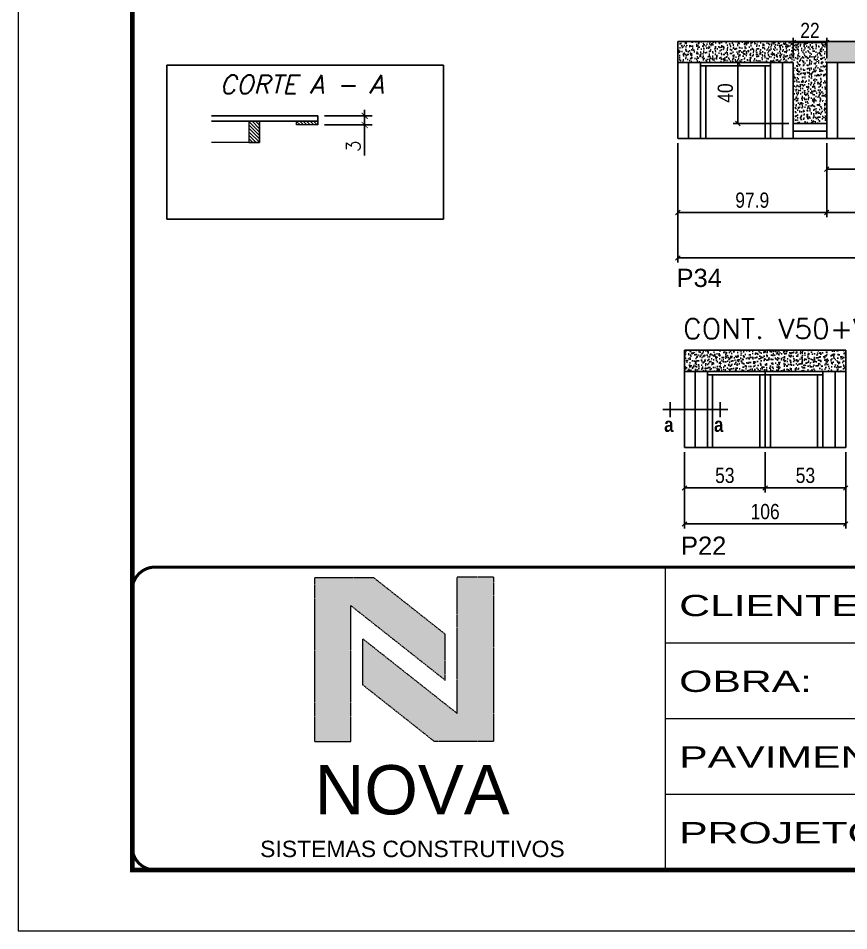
# Model space of a CAD drawing. Header units: millimetres. Extents: x 2921 to 9246, y 316 to 11751.
# Drawn here: x 7676 to 8222, y 2613 to 3213 of the extents above; entities that cross this region are included whole.
import ezdxf
from ezdxf.enums import TextEntityAlignment as Align

# ---------------------------------------------------------------- set-up
doc = ezdxf.new("R2010")
doc.units = ezdxf.units.MM
for name, pattern in [('CONTINUO', [0]), ('DASHED', [0.75, 0.5, -0.25]), ('HIDDEN', [9.525, 6.35, -3.175])]:
    doc.linetypes.add(name, pattern=pattern)
for name, color, linetype in [('1', 3, 'Continuous'), ('5', 5, 'Continuous'), ('COTA', 241, 'Continuous'), ('Cotas', 1, 'Continuous'), ('detalhes', 4, 'Continuous'), ('Hachura', 253, 'Continuous'), ('NOMENCLATURA', 7, 'Continuous'), ('Painéis', 200, 'Continuous'), ('SARR_2.2x7', 40, 'Continuous'), ('SARR_3.5x7', 81, 'Continuous'), ('SARR_EDITAR', 141, 'Continuous')]:
    doc.layers.add(name, color=color, linetype=linetype)
for name, color, linetype, lineweight in [('CARIMBO-LEGENDA', 75, 'Continuous', 15), ('Folhas', 255, 'Continuous', 9), ('Madeira', 126, 'Continuous', 18), ('SARRAFO DE PRESSAO', 251, 'DASHED', 9), ('TEXTO PILAR', 3, 'Continuous', 15), ('Texto Seção', 7, 'Continuous', 15)]:
    doc.layers.add(name, color=color, linetype=linetype, lineweight=lineweight)
doc.styles.add('arial', font='arial.ttf')
doc.styles.add('COTA TECNICA', font='techl___.ttf', dxfattribs={"height": 10})
doc.styles.add('REGUA-120', font='ROMANS.shx', dxfattribs={"height": 15})
doc.styles.add('Romans', font='romans.shx')
doc.styles.get("Standard").update_dxf_attribs({"font": 'arial.ttf'})
doc.styles.add('TECNICA', font='techb___.ttf', dxfattribs={"height": 10})
doc.styles.add('Tecnologia', font='')
doc.styles.get('Tecnologia').set_extended_font_data('Forgotten Futurist')
doc.dimstyles.new('COTA PARA DETALHES', dxfattribs={"dimtxt": 9, "dimasz": 4, "dimexe": 5, "dimexo": 5, "dimgap": 3, "dimtad": 1, "dimdec": 1, "dimlfac": 0.5, "dimzin": 12, "dimdsep": 46, "dimtxsty": 'Romans', "dimblk": 'ARCHTICK', "dimcen": 10, "dimdle": 5, "dimclrd": 4, "dimclre": 4, "dimclrt": 240, "dimadec": 1, "dimazin": 3, "dimtfac": 1, "dimtdec": 1, "dimtmove": 0, "dimatfit": 3, "dimldrblk": 'ARCHTICK', "dimfxl": 1, "dimtolj": 1, "dimtzin": 12, "dimarcsym": 0})
doc.dimstyles.new('PAINEL', dxfattribs={"dimtxt": 10, "dimasz": 3, "dimexe": 3, "dimexo": 3, "dimgap": 3, "dimtad": 1, "dimdec": 1, "dimzin": 12, "dimdsep": 46, "dimtxsty": 'COTA TECNICA', "dimblk1": 'OBLIQUE', "dimblk2": 'OBLIQUE', "dimsah": 1, "dimcen": 0.9, "dimclrd": 4, "dimclre": 4, "dimclrt": 240, "dimadec": 1, "dimazin": 3, "dimtfac": 1, "dimtdec": 1, "dimtmove": 0, "dimatfit": 3, "dimfxl": 1, "dimtolj": 1, "dimtzin": 12, "dimarcsym": 0})
pattern_1 = [(315, (3219.1432, -8430.626), (1.12253202, 1.12253202), [])]

# ---------------------------------------------------------------- blocks, each defined once
blk = doc.blocks.new('A$C64660E27')
at = {"layer": 'COTA', "true_color": 0x1a1a1a}
h = blk.add_hatch(color=250, dxfattribs=at)
h.dxf.hatch_style = 1
h.paths.add_polyline_path([(185.36, -11.63), (142.39, -11.63), (142.39, -131.63), (168.79, -131.63), (168.79, -32.18), (237.73, -86.68), (237.73, -53.03)])
at = {"layer": 'COTA'}
h = blk.add_hatch(color=20, dxfattribs=at)
h.dxf.hatch_style = 1
h.paths.add_polyline_path([(273.01, -11.43), (246.61, -11.43), (246.61, -111.07), (177.67, -56.57), (177.67, -90.22), (230.04, -131.63), (273.01, -131.63)])
for p, q in [((142.39, -131.63), (142.39, -11.63)), ((142.39, -11.63), (185.36, -11.63)), ((185.36, -11.63), (237.73, -53.03)), ((273.01, -11.43), (246.61, -11.43)), ((246.61, -111.07), (246.61, -11.43)), ((273.01, -11.43), (273.01, -131.63)), ((168.79, -32.18), (237.73, -86.68)), ((168.79, -131.63), (168.79, -32.18)), ((237.73, -86.68), (237.73, -53.03)), ((246.61, -111.07), (177.67, -56.57)), ((177.67, -90.22), (177.67, -56.57)), ((230.04, -131.63), (177.67, -90.22)), ((142.39, -131.63), (168.79, -131.63)), ((273.01, -131.63), (230.04, -131.63))]:
    blk.add_line(p, q)
at = {"layer": 'CARIMBO-LEGENDA', "color": 7, "linetype": 'Continuous', "ltscale": 100, "style": 'arial'}
blk.add_text('NOVA', height=36, dxfattribs=at).set_placement((142.39, -184.81))
at = {"layer": 'CARIMBO-LEGENDA', "color": 7, "linetype": 'Continuous', "style": 'arial'}
blk.add_text('SISTEMAS CONSTRUTIVOS', height=12, dxfattribs=at).set_placement((102.51, -216.03))
blk = doc.blocks.new('9999999999')
at = {"color": 30, "linetype": 'CONTINUO'}
for p, q in [((98564.56, 34230.21), (98564.56, 34429.45)), ((98564.56, 34379.64), (99583.98, 34379.64)), ((98564.56, 34329.83), (99487.98, 34329.83)), ((98564.56, 34280.02), (99487.98, 34280.02))]:
    blk.add_line(p, q, dxfattribs=at)
at = {"color": 30, "linetype": 'CONTINUO', "const_width": 2}
blk.add_lwpolyline([(99583.98, 34230.21), (99583.98, 34414.45, 0.414214), (99568.98, 34429.45), (98228.98, 34429.45, 0.414214), (98213.98, 34414.45), (98213.98, 34245.21, 0.414214), (98228.98, 34230.21), (99583.98, 34230.21)], format="xyb", dxfattribs=at)
at = {"layer": 'Folhas'}
blk.add_lwpolyline([(98138.98, 34190.21), (99623.98, 34190.21), (99623.98, 35240.21), (98138.98, 35240.21)], close=True, dxfattribs=at)
at = {"layer": 'Folhas', "color": 30, "const_width": 3}
blk.add_lwpolyline([(98213.98, 34230.21), (99583.98, 34230.21), (99583.98, 35200.21), (98213.98, 35200.21)], close=True, dxfattribs=at)
at = {"xscale": 0.9, "yscale": 0.9, "zscale": 0.9}
blk.add_blockref('A$C64660E27', (98205.77, 34433.07), dxfattribs=at)
at = {"layer": 'Folhas', "color": 7, "style": 'Tecnologia', "width": 1.5}
for s, p in [('CLIENTE:', (98573.65, 34397.17)), ('OBRA:', (98573.65, 34347.31)), ('PAVIMENTO:', (98573.65, 34297.5)), ('PROJETO:', (98573.65, 34247.69))]:
    blk.add_text(s, height=14, dxfattribs=at).set_placement(p)
blk = doc.blocks.new('_ArchTick')
at = {"color": 0, "linetype": 'ByBlock', "const_width": 0.15}
blk.add_lwpolyline([(-0.5, -0.5), (0.5, 0.5)], dxfattribs=at)
blk = doc.blocks.new('*D466')
at = {"layer": 'COTA', "color": 4, "lineweight": -2, "transparency": 16777216}
for p, q in [((7903.93, 3149.15), (7903.93, 3153.15)), ((7877.58, 3149.15), (7908.93, 3149.15)), ((7903.93, 3149.15), (7903.93, 3143.15)), ((7877.58, 3143.15), (7908.93, 3143.15)), ((7903.93, 3143.15), (7903.93, 3123.15))]:
    blk.add_line(p, q, dxfattribs=at)
at = {"layer": 'Defpoints', "color": 0, "transparency": 16777216}
for p in [(7872.58, 3149.15), (7872.58, 3143.15), (7903.93, 3143.15)]:
    blk.add_point(p, dxfattribs=at)
at = {"layer": 'COTA', "color": 4, "lineweight": -2, "transparency": 16777216, "xscale": 4, "yscale": 4, "zscale": 4}
for p, rotation in [((7903.93, 3149.15), 270), ((7903.93, 3143.15), 90)]:
    blk.add_blockref('_ArchTick', p, dxfattribs=dict(at, rotation=rotation))
at = {"layer": 'COTA', "color": 240, "transparency": 16777216, "insert": (7896.43, 3129.15), "char_height": 9, "attachment_point": 5, "rotation": 90, "style": 'Romans'}
blk.add_mtext('\\A1;3', dxfattribs=at)
blk = doc.blocks.new('_Oblique')
at = {"layer": '1', "color": 0, "lineweight": -2}
blk.add_line((-0.5, -0.5), (0.5, 0.5), dxfattribs=at)
blk = doc.blocks.new('*D467')
at = {"layer": 'Defpoints', "color": 0, "transparency": 16777216}
for p in [(8114.32, 2930.9), (8167.32, 2930.9), (8167.32, 2904.36)]:
    blk.add_point(p, dxfattribs=at)
at = {"layer": 'Painéis', "color": 4, "lineweight": -2, "transparency": 16777216}
for p, q in [((8114.32, 2927.9), (8114.32, 2901.36)), ((8167.32, 2927.9), (8167.32, 2901.36)), ((8114.32, 2904.36), (8167.32, 2904.36))]:
    blk.add_line(p, q, dxfattribs=at)
at = {"layer": 'Painéis', "color": 4, "lineweight": -2, "transparency": 16777216, "xscale": 3, "yscale": 3, "zscale": 3, "rotation": 180}
blk.add_blockref('_Oblique', (8114.32, 2904.36), dxfattribs=at)
at = {"layer": 'Painéis', "color": 4, "lineweight": -2, "transparency": 16777216, "xscale": 3, "yscale": 3, "zscale": 3}
blk.add_blockref('_Oblique', (8167.32, 2904.36), dxfattribs=at)
at = {"layer": 'Painéis', "color": 240, "lineweight": 5, "transparency": 16777216, "insert": (8140.82, 2912.58), "char_height": 10, "attachment_point": 5, "style": 'COTA TECNICA'}
blk.add_mtext('\\A1;53', dxfattribs=at)
blk = doc.blocks.new('*D1011')
at = {"layer": 'Defpoints', "color": 0, "transparency": 16777216}
for p in [(8167.32, 2930.9), (8220.32, 2930.9), (8167.32, 2904.36)]:
    blk.add_point(p, dxfattribs=at)
at = {"layer": 'Painéis', "color": 4, "lineweight": -2, "transparency": 16777216}
for p, q in [((8167.32, 2927.9), (8167.32, 2901.36)), ((8220.32, 2927.9), (8220.32, 2901.36)), ((8220.32, 2904.36), (8167.32, 2904.36))]:
    blk.add_line(p, q, dxfattribs=at)
at = {"layer": 'Painéis', "color": 4, "lineweight": -2, "transparency": 16777216, "xscale": 3, "yscale": 3, "zscale": 3, "rotation": 180}
blk.add_blockref('_Oblique', (8167.32, 2904.36), dxfattribs=at)
at = {"layer": 'Painéis', "color": 4, "lineweight": -2, "transparency": 16777216, "xscale": 3, "yscale": 3, "zscale": 3}
blk.add_blockref('_Oblique', (8220.32, 2904.36), dxfattribs=at)
at = {"layer": 'Painéis', "color": 240, "lineweight": 5, "transparency": 16777216, "insert": (8193.82, 2912.58), "char_height": 10, "attachment_point": 5, "style": 'COTA TECNICA'}
blk.add_mtext('\\A1;53', dxfattribs=at)
blk = doc.blocks.new('*D468')
at = {"layer": 'Defpoints', "color": 0, "transparency": 16777216}
for p in [(8114.32, 2930.9), (8220.32, 2930.9), (8114.32, 2880.66)]:
    blk.add_point(p, dxfattribs=at)
at = {"layer": 'Painéis', "color": 4, "lineweight": -2, "transparency": 16777216}
for p, q in [((8114.32, 2927.9), (8114.32, 2877.66)), ((8220.32, 2927.9), (8220.32, 2877.66)), ((8220.32, 2880.66), (8114.32, 2880.66))]:
    blk.add_line(p, q, dxfattribs=at)
at = {"layer": 'Painéis', "color": 4, "lineweight": -2, "transparency": 16777216, "xscale": 3, "yscale": 3, "zscale": 3, "rotation": 180}
blk.add_blockref('_Oblique', (8114.32, 2880.66), dxfattribs=at)
at = {"layer": 'Painéis', "color": 4, "lineweight": -2, "transparency": 16777216, "xscale": 3, "yscale": 3, "zscale": 3}
blk.add_blockref('_Oblique', (8220.32, 2880.66), dxfattribs=at)
at = {"layer": 'Painéis', "color": 240, "lineweight": 5, "transparency": 16777216, "insert": (8167.32, 2888.76), "char_height": 10, "attachment_point": 5, "style": 'COTA TECNICA'}
blk.add_mtext('\\A1;106', dxfattribs=at)
blk = doc.blocks.new('*D531')
at = {"layer": 'COTA', "color": 4, "linetype": 'ByBlock', "lineweight": -2, "transparency": 16777216}
for p, q in [((8207.81, 3131.15), (8207.81, 3082.54)), ((8470.81, 3131.15), (8470.81, 3082.54)), ((8470.81, 3085.54), (8207.81, 3085.54))]:
    blk.add_line(p, q, dxfattribs=at)
at = {"layer": 'Defpoints', "color": 0, "linetype": 'ByBlock', "transparency": 16777216}
for p in [(8207.81, 3134.15), (8470.81, 3134.15), (8207.81, 3085.54)]:
    blk.add_point(p, dxfattribs=at)
at = {"layer": 'COTA', "color": 4, "linetype": 'ByBlock', "lineweight": -2, "transparency": 16777216, "xscale": 3, "yscale": 3, "zscale": 3, "rotation": 180}
blk.add_blockref('_Oblique', (8207.81, 3085.54), dxfattribs=at)
at = {"layer": 'COTA', "color": 4, "linetype": 'ByBlock', "lineweight": -2, "transparency": 16777216, "xscale": 3, "yscale": 3, "zscale": 3}
blk.add_blockref('_Oblique', (8470.81, 3085.54), dxfattribs=at)
at = {"layer": 'COTA', "color": 240, "linetype": 'ByBlock', "transparency": 16777216, "insert": (8339.31, 3093.76), "char_height": 10, "width": 210.731, "attachment_point": 5, "style": 'COTA TECNICA'}
blk.add_mtext('\\A1;263', dxfattribs=at)
blk = doc.blocks.new('*D1032')
at = {"layer": 'COTA', "color": 4, "linetype": 'ByBlock', "lineweight": -2, "transparency": 16777216}
for p, q in [((8109.91, 3131.15), (8109.91, 3052.66)), ((8714.81, 3131.15), (8714.81, 3052.66)), ((8714.81, 3055.66), (8109.91, 3055.66))]:
    blk.add_line(p, q, dxfattribs=at)
at = {"layer": 'Defpoints', "color": 0, "linetype": 'ByBlock', "transparency": 16777216}
for p in [(8109.91, 3134.15), (8714.81, 3134.15), (8109.91, 3055.66)]:
    blk.add_point(p, dxfattribs=at)
at = {"layer": 'COTA', "color": 4, "linetype": 'ByBlock', "lineweight": -2, "transparency": 16777216, "xscale": 3, "yscale": 3, "zscale": 3, "rotation": 180}
blk.add_blockref('_Oblique', (8109.91, 3055.66), dxfattribs=at)
at = {"layer": 'COTA', "color": 4, "linetype": 'ByBlock', "lineweight": -2, "transparency": 16777216, "xscale": 3, "yscale": 3, "zscale": 3}
blk.add_blockref('_Oblique', (8714.81, 3055.66), dxfattribs=at)
at = {"layer": 'COTA', "color": 240, "linetype": 'ByBlock', "transparency": 16777216, "insert": (8412.36, 3063.79), "char_height": 10, "attachment_point": 5, "style": 'COTA TECNICA'}
blk.add_mtext('\\A1;604.9', dxfattribs=at)
blk = doc.blocks.new('*D532')
at = {"layer": 'Defpoints', "color": 0, "transparency": 16777216}
for p in [(8207.81, 3134.15), (8329.81, 3134.15), (8329.81, 3114.11)]:
    blk.add_point(p, dxfattribs=at)
at = {"layer": 'Painéis', "color": 4, "lineweight": -2, "transparency": 16777216}
for p, q in [((8207.81, 3131.15), (8207.81, 3111.11)), ((8329.81, 3131.15), (8329.81, 3111.11)), ((8207.81, 3114.11), (8329.81, 3114.11))]:
    blk.add_line(p, q, dxfattribs=at)
at = {"layer": 'Painéis', "color": 4, "lineweight": -2, "transparency": 16777216, "xscale": 3, "yscale": 3, "zscale": 3, "rotation": 180}
blk.add_blockref('_Oblique', (8207.81, 3114.11), dxfattribs=at)
at = {"layer": 'Painéis', "color": 4, "lineweight": -2, "transparency": 16777216, "xscale": 3, "yscale": 3, "zscale": 3}
blk.add_blockref('_Oblique', (8329.81, 3114.11), dxfattribs=at)
at = {"layer": 'Painéis', "color": 240, "lineweight": 5, "transparency": 16777216, "insert": (8268.81, 3122.17), "char_height": 10, "attachment_point": 5, "style": 'COTA TECNICA'}
blk.add_mtext('\\A1;122', dxfattribs=at)
blk = doc.blocks.new('*D534')
at = {"layer": 'COTA', "color": 4, "lineweight": -2, "transparency": 16777216}
for p, q in [((8109.91, 3131.15), (8109.91, 3082.54)), ((8207.81, 3131.15), (8207.81, 3082.54)), ((8207.81, 3085.54), (8109.91, 3085.54))]:
    blk.add_line(p, q, dxfattribs=at)
at = {"layer": 'Defpoints', "color": 0, "transparency": 16777216}
for p in [(8109.91, 3134.15), (8207.81, 3134.15), (8109.91, 3085.54)]:
    blk.add_point(p, dxfattribs=at)
at = {"layer": 'COTA', "color": 4, "lineweight": -2, "transparency": 16777216, "xscale": 3, "yscale": 3, "zscale": 3, "rotation": 180}
blk.add_blockref('_Oblique', (8109.91, 3085.54), dxfattribs=at)
at = {"layer": 'COTA', "color": 4, "lineweight": -2, "transparency": 16777216, "xscale": 3, "yscale": 3, "zscale": 3}
blk.add_blockref('_Oblique', (8207.81, 3085.54), dxfattribs=at)
at = {"layer": 'COTA', "color": 240, "transparency": 16777216, "insert": (8158.86, 3093.64), "char_height": 10, "attachment_point": 5, "style": 'COTA TECNICA'}
blk.add_mtext('\\A1;97.9', dxfattribs=at)
blk = doc.blocks.new('*D1033')
at = {"layer": 'COTA', "color": 4, "lineweight": -2, "transparency": 16777216}
for p, q in [((8182.81, 3184.15), (8146.3, 3184.15)), ((8149.3, 3144.15), (8149.3, 3184.15)), ((8182.81, 3144.15), (8146.3, 3144.15))]:
    blk.add_line(p, q, dxfattribs=at)
at = {"layer": 'Defpoints', "color": 0, "transparency": 16777216}
for p in [(8149.3, 3184.15), (8185.81, 3184.15), (8185.81, 3144.15)]:
    blk.add_point(p, dxfattribs=at)
at = {"layer": 'COTA', "color": 4, "lineweight": -2, "transparency": 16777216, "xscale": 3, "yscale": 3, "zscale": 3}
for p, rotation in [((8149.3, 3184.15), 90), ((8149.3, 3144.15), 270)]:
    blk.add_blockref('_Oblique', p, dxfattribs=dict(at, rotation=rotation))
at = {"layer": 'COTA', "color": 240, "transparency": 16777216, "insert": (8141.2, 3164.15), "char_height": 10, "attachment_point": 5, "rotation": 90, "style": 'COTA TECNICA'}
blk.add_mtext('\\A1;40', dxfattribs=at)
blk = doc.blocks.new('*D1034')
at = {"layer": 'COTA', "color": 4, "lineweight": -2, "transparency": 16777216}
for p, q in [((8185.81, 3187.15), (8185.81, 3200.39)), ((8207.81, 3187.15), (8207.81, 3200.39)), ((8185.81, 3197.39), (8207.81, 3197.39))]:
    blk.add_line(p, q, dxfattribs=at)
at = {"layer": 'Defpoints', "color": 0, "transparency": 16777216}
for p in [(8207.81, 3197.39), (8185.81, 3184.15), (8207.81, 3184.15)]:
    blk.add_point(p, dxfattribs=at)
at = {"layer": 'COTA', "color": 4, "lineweight": -2, "transparency": 16777216, "xscale": 3, "yscale": 3, "zscale": 3, "rotation": 180}
blk.add_blockref('_Oblique', (8185.81, 3197.39), dxfattribs=at)
at = {"layer": 'COTA', "color": 4, "lineweight": -2, "transparency": 16777216, "xscale": 3, "yscale": 3, "zscale": 3}
blk.add_blockref('_Oblique', (8207.81, 3197.39), dxfattribs=at)
at = {"layer": 'COTA', "color": 240, "transparency": 16777216, "insert": (8196.81, 3205.39), "char_height": 10, "attachment_point": 5, "style": 'COTA TECNICA'}
blk.add_mtext('\\A1;22', dxfattribs=at)

msp = doc.modelspace()

# ---------------------------------------------------------------- hatches: boundary and pattern name
at = {"layer": 'COTA', "linetype": 'ByBlock'}
h = msp.add_hatch(dxfattribs=at)
h.set_pattern_fill('AR-CONC', color=256, scale=0.03)
h.set_pattern_definition([(50, (8056.173, -9065.213), (5.46554, -0.4781726), [0.5715, -6.2865]), (355, (8056.173, -9065.213), (-1.0573026, 5.7317054), [0.4572, -5.0292175]), (100.451445, (8056.6283, -9065.253), (4.4082374, 5.2535326), [0.4857003, -5.3427073]), (46.1842, (8056.173, -9063.689), (8.1323712, -1.26127), [0.85725, -9.42975]), (96.63556, (8056.8505, -9063.794), (7.122124, 7.4227837), [0.7285507, -8.014068]), (351.18415, (8056.173, -9063.689), (7.122124, 7.422784), [0.685799, -7.543792]), (21, (8056.935, -9064.07), (4.5484317, -3.067956), [0.5715, -6.2865]), (326, (8056.935, -9064.07), (1.8540609, 5.525639), [0.4572, -5.0292]), (71.451445, (8057.314, -9064.3256), (6.4024926, 2.457683), [0.4857003, -5.3426981]), (37.5, (8056.1728, -9065.213), (0.0926581, 2.53665117), [0, -4.96824, 0, -5.1054, 0, -5.04825]), (7.5, (8056.1728, -9065.213), (2.0045899, 3.00541724), [0, -2.91084, 0, -4.85394, 0, -1.92405]), (327.5, (8054.4735, -9065.213), (4.06771786, -0.17186232), [0, -1.905, 0, -5.9436, 0, -7.8867]), (317.5, (8053.7115, -9065.213), (4.4438754, 0.7627947), [0, -2.4765, 0, -3.94716, 0, -5.6007])])
h.paths.add_polyline_path([(8207.81, 3198.15), (8207.81, 3144.15), (8185.81, 3144.15), (8185.81, 3184.15), (8109.91, 3184.15), (8109.91, 3198.15)])
h = msp.add_hatch(dxfattribs=at)
h.set_pattern_fill('AR-CONC', color=256, scale=0.03)
h.set_pattern_definition([(50, (-123599.5514, -30699.804), (5.46554007, -0.47817257), [0.5715, -6.2865]), (355, (-123599.5514, -30699.804), (-1.05730264, 5.73170536), [0.4572, -5.02921753]), (100.4514447, (-123599.096, -30699.844), (4.40823741, 5.25353256), [0.48570026, -5.34270734]), (46.1842, (-123599.5514, -30698.28), (8.13237123, -1.26126984), [0.85725, -9.42975]), (96.6355576, (-123598.874, -30698.385), (7.122124, 7.42278374), [0.7285507, -8.01406824]), (351.184151, (-123599.551, -30698.28), (7.122124, 7.42278374), [0.685799, -7.54379196]), (21, (-123598.7894, -30698.661), (4.54843174, -3.06795595), [0.5715, -6.2865]), (326, (-123598.7894, -30698.661), (1.85406085, 5.52563898), [0.4572, -5.0292]), (71.451445, (-123598.4103, -30698.9166), (6.40249258, 2.45768307), [0.48570026, -5.34269813]), (37.5, (-123599.5514, -30699.8039), (0.092658098, 2.536651166), [0, -4.96824, 0, -5.1054, 0, -5.04825]), (7.5, (-123599.5514, -30699.804), (2.004589875, 3.005417245), [0, -2.91084, 0, -4.85394, 0, -1.92405]), (327.5, (-123601.2506, -30699.8039), (4.067717855, -0.17186232), [0, -1.905, 0, -5.9436, 0, -7.8867]), (317.5, (-123602.0126, -30699.804), (4.44387544, 0.76279473), [0, -2.4765, 0, -3.94716, 0, -5.6007])])
h.paths.add_polyline_path([(8207.81, 3184.15), (8207.81, 3198.15), (8714.81, 3198.15), (8714.81, 3184.15)])
h = msp.add_hatch(dxfattribs=at)
h.set_pattern_fill('AR-CONC', color=256, scale=0.03)
h.set_pattern_definition([(50, (6802.184, -13560.9283), (5.4655401, -0.4781726), [0.5715, -6.2865]), (355, (6802.184, -13560.9283), (-1.0573026, 5.7317054), [0.4572, -5.0292175]), (100.451445, (6802.6394, -13560.968), (4.4082374, 5.2535326), [0.4857003, -5.3427073]), (46.1842, (6802.184, -13559.404), (8.1323712, -1.2612698), [0.85725, -9.42975]), (96.63556, (6802.8616, -13559.5094), (7.122124, 7.4227837), [0.7285507, -8.0140682]), (351.18415, (6802.184, -13559.404), (7.122124, 7.4227837), [0.685799, -7.543792]), (21, (6802.946, -13559.7853), (4.5484317, -3.067956), [0.5715, -6.2865]), (326, (6802.946, -13559.7853), (1.8540609, 5.525639), [0.4572, -5.0292]), (71.451445, (6803.325, -13560.041), (6.4024926, 2.457683), [0.4857003, -5.3426981]), (37.5, (6802.1839, -13560.9283), (0.0926581, 2.53665117), [0, -4.96824, 0, -5.1054, 0, -5.04825]), (7.5, (6802.184, -13560.9283), (2.00458988, 3.00541724), [0, -2.91084, 0, -4.85394, 0, -1.92405]), (327.5, (6800.4846, -13560.9283), (4.06771786, -0.17186232), [0, -1.905, 0, -5.9436, 0, -7.8867]), (317.5, (6799.7226, -13560.9283), (4.44387544, 0.7627947), [0, -2.4765, 0, -3.94716, 0, -5.6007])])
h.paths.add_polyline_path([(8220.32, 2994.9), (8220.32, 2980.9), (8114.32, 2980.9), (8114.32, 2994.9)])
at = {"layer": 'Hachura'}
h = msp.add_hatch(dxfattribs=at)
h.set_pattern_fill('ANSI31', color=256, scale=0.5, angle=270, style=0)
h.set_pattern_definition(pattern_1)
h.paths.add_polyline_path([(7834.72, 3145.55), (7827.72, 3145.55), (7827.72, 3131.55), (7834.72, 3131.55)])
h = msp.add_hatch(dxfattribs=at)
h.set_pattern_fill('ANSI31', color=256, scale=0.5, angle=270, style=0)
h.set_pattern_definition(pattern_1)
h.paths.add_polyline_path([(7859.11, 3145.55), (7859.11, 3143.15), (7873.09, 3143.15), (7873.09, 3145.55)])

# ---------------------------------------------------------------- linework, layer by layer
at = {"layer": 'COTA', "linetype": 'ByBlock'}
for p, q in [((8109.91, 3198.15), (8207.81, 3198.15)), ((8109.91, 3198.15), (8109.91, 3184.15)), ((8207.81, 3198.15), (8714.81, 3198.15)), ((8109.91, 3184.15), (8109.91, 3184.15)), ((8207.81, 3144.15), (8207.81, 3144.15)), ((8207.81, 3134.15), (8207.81, 3134.15)), ((8220.32, 2994.9), (8114.32, 2994.9)), ((8114.32, 2980.9), (8114.32, 2994.9)), ((8220.32, 2980.9), (8220.32, 2994.9))]:
    msp.add_line(p, q, dxfattribs=at)
at = {"layer": 'Cotas', "linetype": 'HIDDEN', "ltscale": 50}
msp.add_lwpolyline([(7773.74, 3182.55), (7955.71, 3182.55), (7955.71, 3081.12), (7773.74, 3081.12)], close=True, dxfattribs=at)
at = {"layer": 'Madeira'}
msp.add_lwpolyline([(7834.72, 3145.55), (7834.72, 3131.55), (7803.25, 3131.55)], dxfattribs=at)
for points in [[(7834.72, 3131.55), (7834.72, 3145.55), (7827.72, 3145.55), (7827.72, 3131.55)], [(7859.11, 3145.55), (7873.09, 3145.55), (7873.09, 3143.15), (7859.11, 3143.15)]]:
    msp.add_lwpolyline(points, close=True, dxfattribs=at)
at = {"layer": 'NOMENCLATURA', "linetype": 'Continuous'}
for p, q in [((8104.94, 2960.88), (8104.94, 2950.92)), ((8137.7, 2960.88), (8137.7, 2950.92)), ((8142.7, 2955.9), (8099.94, 2955.9))]:
    msp.add_line(p, q, dxfattribs=at)
at = {"layer": 'Painéis', "linetype": 'ByBlock'}
for p, q in [((8109.91, 3184.15), (8185.81, 3184.15)), ((8109.91, 3134.15), (8109.91, 3184.15)), ((8714.81, 3184.15), (8207.81, 3184.15)), ((8207.81, 3134.15), (8207.81, 3184.15)), ((7873.09, 3149.15), (7803.23, 3149.15)), ((7873.09, 3145.55), (7803.25, 3145.55)), ((7873.09, 3149.15), (7873.09, 3143.15)), ((8109.91, 3134.15), (8207.81, 3134.15)), ((8714.81, 3134.15), (8207.81, 3134.15)), ((8220.32, 2980.9), (8114.32, 2980.9)), ((8167.32, 2930.9), (8167.32, 2980.9)), ((8220.32, 2930.9), (8220.32, 2980.9)), ((8220.32, 2930.9), (8114.32, 2930.9))]:
    msp.add_line(p, q, dxfattribs=at)
at = {"layer": 'Painéis'}
for p, q in [((8185.81, 3144.15), (8185.81, 3184.15)), ((8207.81, 3144.15), (8185.81, 3144.15)), ((8114.32, 2930.9), (8114.32, 2980.9))]:
    msp.add_line(p, q, dxfattribs=at)
at = {"layer": 'SARR_2.2x7', "linetype": 'Continuous'}
for p, q in [((8116.91, 3134.15), (8116.91, 3184.15)), ((8124.91, 3181.95), (8170.81, 3181.95)), ((8178.81, 3134.15), (8178.81, 3184.15)), ((8214.81, 3134.15), (8214.81, 3184.15)), ((8185.81, 3144.15), (8185.81, 3134.15)), ((8121.32, 2930.9), (8121.32, 2980.9)), ((8167.32, 2978.7), (8129.32, 2978.7)), ((8205.32, 2978.7), (8167.32, 2978.7)), ((8213.32, 2930.9), (8213.32, 2980.9))]:
    msp.add_line(p, q, dxfattribs=at)
at = {"layer": 'SARR_3.5x7'}
for p, q in [((8124.91, 3184.15), (8124.91, 3134.15)), ((8128.41, 3181.95), (8128.41, 3134.15)), ((8167.31, 3181.95), (8167.31, 3134.15)), ((8170.81, 3184.15), (8170.81, 3134.15)), ((8211.31, 3134.15), (8207.81, 3134.15)), ((8129.32, 2980.9), (8129.32, 2930.9)), ((8132.82, 2978.7), (8132.82, 2930.9)), ((8163.82, 2978.7), (8163.82, 2930.9)), ((8167.32, 2978.7), (8167.32, 2930.9)), ((8170.82, 2978.7), (8170.82, 2930.9)), ((8201.82, 2978.7), (8201.82, 2930.9)), ((8205.32, 2980.9), (8205.32, 2930.9))]:
    msp.add_line(p, q, dxfattribs=at)
at = {"layer": 'SARR_EDITAR'}
msp.add_line((8185.81, 3139.15), (8207.81, 3139.15), dxfattribs=at)

# ---------------------------------------------------------------- block references
at = {"layer": 'SARRAFO DE PRESSAO', "color": 6, "linetype": 'ByBlock'}
msp.add_blockref('9999999999', (-90462.85, -31577.13), dxfattribs=at)

# ---------------------------------------------------------------- texts
at = {"layer": '5', "linetype": 'Continuous'}
for s, p in [('P34', (8109.06, 3036.58)), ('P22', (8111.98, 2860.37))]:
    msp.add_text(s, height=12, rotation=0.00004, dxfattribs=at).set_placement(p)
at = {"layer": 'detalhes', "style": 'TECNICA'}
for p in [(8100.93, 2941.24), (8133.71, 2941.24)]:
    msp.add_text('a', height=9.6, dxfattribs=at).set_placement(p)
at = {"layer": 'TEXTO PILAR', "color": 3, "style": 'Romans', "oblique": 15}
msp.add_text('CORTE A - A', height=12, dxfattribs=at).set_placement((7862.37, 3169.81), align=Align.MIDDLE)
at = {"layer": 'Texto Seção', "style": 'REGUA-120', "width": 1.05}
msp.add_text('CONT. V50+V51.B', height=13, dxfattribs=at).set_placement((8113.35, 3002.59))

# ---------------------------------------------------------------- dimensions: what is measured, and where the dimension line sits
at = {"layer": 'COTA'}
for base, p1, p2, picture, middle in [((8207.81, 3197.39), (8185.81, 3184.15), (8207.81, 3184.15), '*D1034', (8196.81, 3205.39)), ((8109.91, 3085.54), (8207.81, 3134.15), (8109.91, 3134.15), '*D534', (8158.86, 3093.64))]:
    dim = msp.add_linear_dim(base=base, p1=p1, p2=p2, dimstyle='PAINEL', dxfattribs=at)
    dim.commit()
    dim.dimension.update_dxf_attribs({"geometry": picture, "text_midpoint": middle})
dim = msp.add_linear_dim(base=(8149.3, 3184.15), p1=(8185.81, 3144.15), p2=(8185.81, 3184.15), angle=90, dimstyle='PAINEL', dxfattribs=at)
dim.commit()
dim.dimension.update_dxf_attribs({"geometry": '*D1033', "text_midpoint": (8149.3, 3164.15), "dimtype": 160})
dim = msp.add_linear_dim(base=(7903.93, 3143.15), p1=(7872.58, 3149.15), p2=(7872.58, 3143.15), angle=90, dimstyle='COTA PARA DETALHES', dxfattribs=at)
dim.commit()
dim.dimension.update_dxf_attribs({"geometry": '*D466', "text_midpoint": (7896.43, 3129.15)})
at = {"layer": 'COTA', "linetype": 'ByBlock'}
dim = msp.add_linear_dim(base=(8109.91, 3055.66), p1=(8714.81, 3134.15), p2=(8109.91, 3134.15), angle=180, dimstyle='PAINEL', dxfattribs=at)
dim.commit()
dim.dimension.update_dxf_attribs({"geometry": '*D1032', "text_midpoint": (8412.36, 3063.79)})
dim = msp.add_linear_dim(base=(8207.81, 3085.54), p1=(8470.81, 3134.15), p2=(8207.81, 3134.15), angle=180, dimstyle='PAINEL', override={"dimtmove": 1}, dxfattribs=at)
dim.commit()
dim.dimension.update_dxf_attribs({"geometry": '*D531', "text_midpoint": (8339.31, 3093.76)})
at = {"layer": 'Painéis', "lineweight": 5}
for base, p1, p2, picture, middle in [((8329.81, 3114.11), (8207.81, 3134.15), (8329.81, 3134.15), '*D532', (8268.81, 3122.17)), ((8114.32, 2880.66), (8220.32, 2930.9), (8114.32, 2930.9), '*D468', (8167.32, 2888.76)), ((8167.32, 2904.36), (8220.32, 2930.9), (8167.32, 2930.9), '*D1011', (8193.82, 2912.58))]:
    dim = msp.add_linear_dim(base=base, p1=p1, p2=p2, angle=180, dimstyle='PAINEL', dxfattribs=at)
    dim.commit()
    dim.dimension.update_dxf_attribs({"geometry": picture, "text_midpoint": middle})
dim = msp.add_linear_dim(base=(8167.32, 2904.36), p1=(8114.32, 2930.9), p2=(8167.32, 2930.9), dimstyle='PAINEL', dxfattribs=at)
dim.commit()
dim.dimension.update_dxf_attribs({"geometry": '*D467', "text_midpoint": (8140.82, 2912.58)})

doc.saveas('drawing.dxf')
